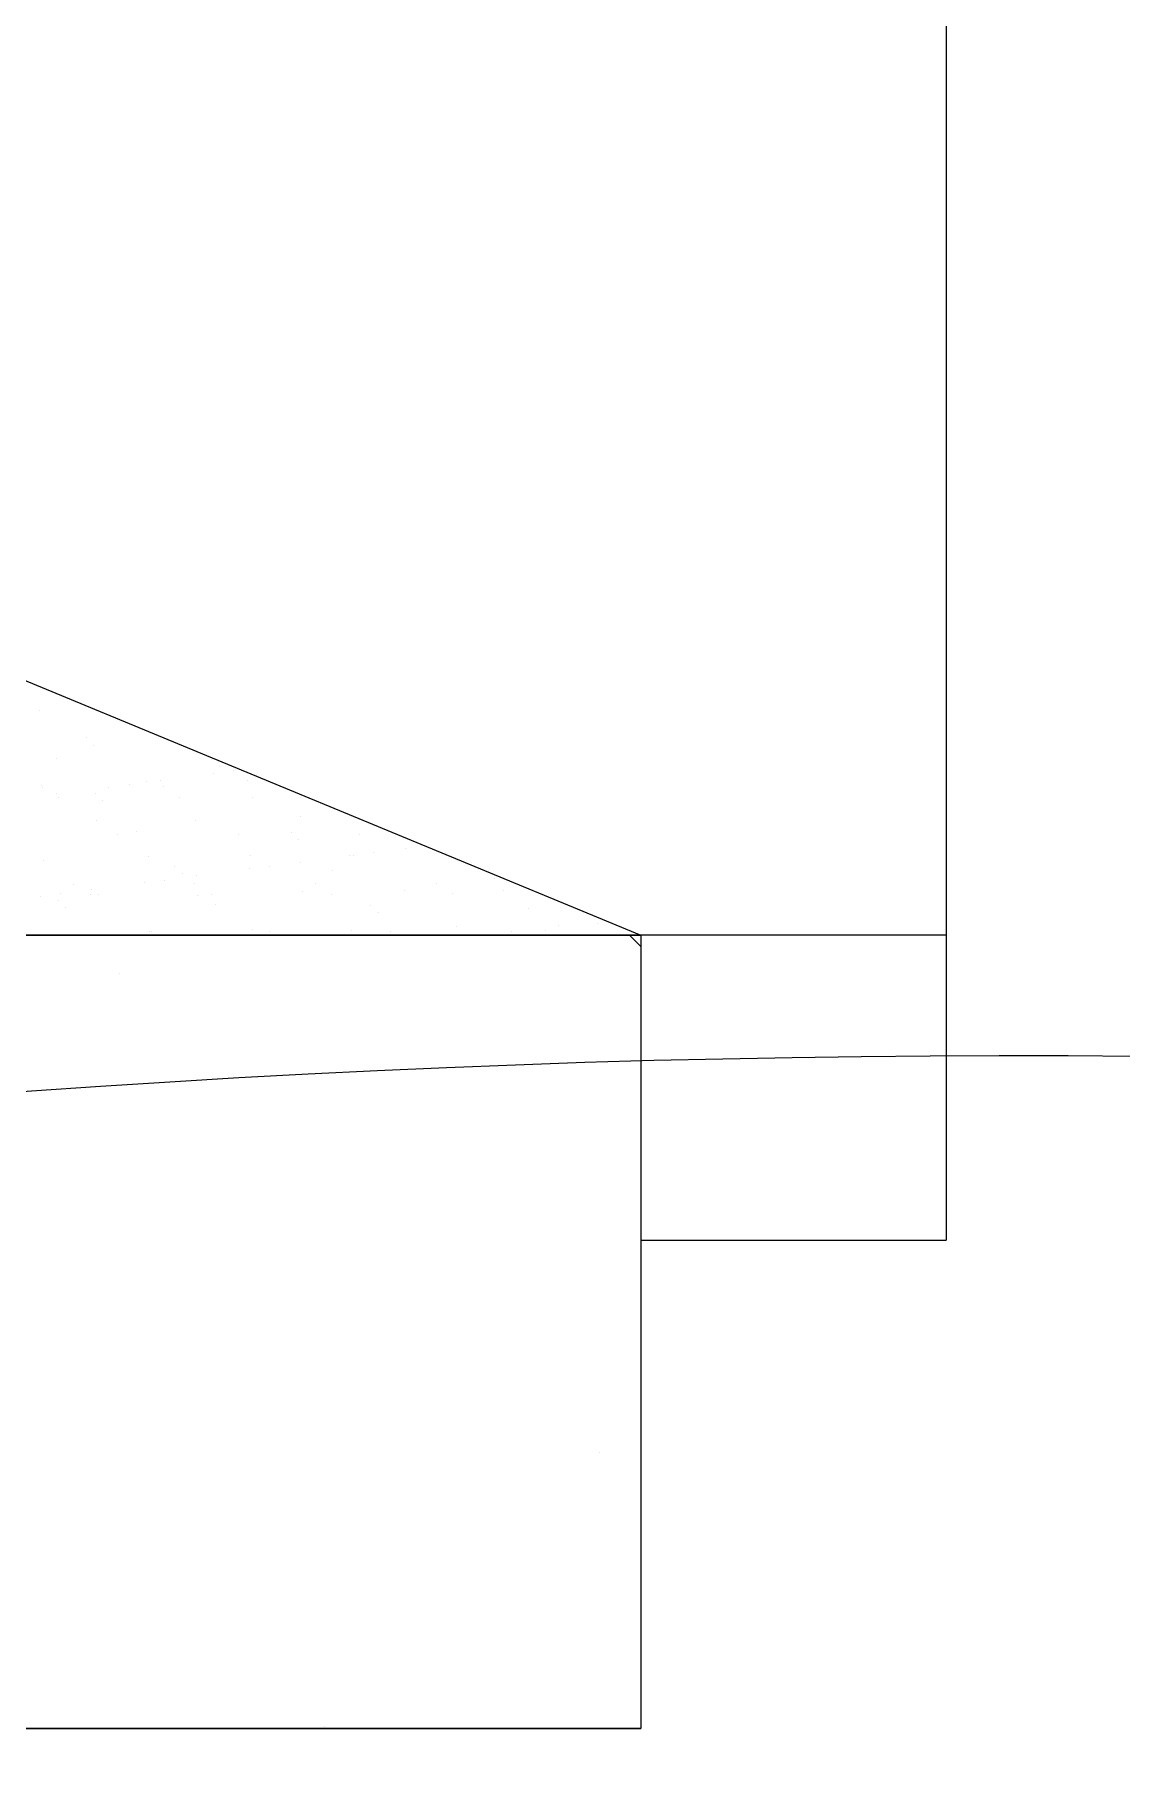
# Model space of a CAD drawing. Header units: inches. Extents: x -21163 to 11874, y -14995 to 6550.
# Drawn here: x -5562.9 to -5518.4, y -1307.7 to -1237 of the extents above; entities that cross this region are included whole.
import ezdxf

# ---------------------------------------------------------------- set-up
doc = ezdxf.new("R2010")
doc.units = ezdxf.units.IN
doc.header["$MEASUREMENT"] = 0
doc.layers.get('0').update_dxf_attribs({"color": 8})
doc.layers.add('doors_windows', color=8, linetype='Continuous', lineweight=5)
doc.layers.add('Wall2', color=8, linetype='Continuous', lineweight=5)

# ---------------------------------------------------------------- blocks, each defined once
blk = doc.blocks.new('dsgdf')
at = {"color": 0, "lineweight": 0}
for p, q in [((152256.703, 47631.547), (152161.703, 47631.547)), ((152256.703, 47599.047), (152256.703, 47631.547)), ((152256.703, 47611.547), (152269.203, 47611.547)), ((152161.703, 47599.047), (152256.703, 47599.047)), ((152220.453, 47584.047), (152256.703, 47599.047)), ((152232.373, 47599.043), (152232.373, 47599.043)), ((152236.579, 47598.919), (152236.579, 47598.919)), ((152236.661, 47598.889), (152236.661, 47598.889)), ((152240.816, 47598.836), (152240.816, 47598.836)), ((152241.522, 47598.91), (152241.522, 47598.91)), ((152244.877, 47598.855), (152244.877, 47598.855)), ((152246.466, 47598.901), (152246.466, 47598.901)), ((152251.41, 47598.892), (152251.41, 47598.892)), ((152251.504, 47599.022), (152251.504, 47599.022)), ((152252.795, 47598.852), (152252.795, 47598.852)), ((152245.952, 47598.104), (152245.952, 47598.104)), ((152249.165, 47598.701), (152249.165, 47598.701)), ((152253.32, 47598.648), (152253.32, 47598.648)), ((152254.951, 47598.568), (152254.951, 47598.568)), ((152232.121, 47597.463), (152232.121, 47597.463)), ((152232.861, 47597.641), (152232.861, 47597.641)), ((152232.948, 47597.354), (152232.948, 47597.354)), ((152233.154, 47597.909), (152233.154, 47597.909)), ((152234.169, 47597.384), (152234.169, 47597.384)), ((152234.514, 47597.4), (152234.514, 47597.4)), ((152238.575, 47597.42), (152238.575, 47597.42)), ((152239.112, 47597.375), (152239.112, 47597.375)), ((152239.307, 47597.781), (152239.307, 47597.781)), ((152244.056, 47597.366), (152244.056, 47597.366)), ((152245.66, 47597.836), (152245.66, 47597.836)), ((152249, 47597.357), (152249, 47597.357)), ((152252.106, 47597.976), (152252.106, 47597.976)), ((152233.499, 47596.958), (152233.499, 47596.958)), ((152234.238, 47597.184), (152234.238, 47597.184)), ((152236.394, 47596.901), (152236.394, 47596.901)), ((152237.221, 47596.792), (152237.221, 47596.792)), ((152238.443, 47596.949), (152238.443, 47596.949)), ((152238.511, 47596.622), (152238.511, 47596.622)), ((152242.863, 47597.265), (152242.863, 47597.265)), ((152243.387, 47596.94), (152243.387, 47596.94)), ((152247.018, 47597.212), (152247.018, 47597.212)), ((152248.33, 47596.931), (152248.33, 47596.931)), ((152250.724, 47596.711), (152250.724, 47596.711)), ((152251.079, 47597.232), (152251.079, 47597.232)), ((152232.273, 47595.984), (152232.273, 47595.984)), ((152237.634, 47596.248), (152237.634, 47596.248)), ((152237.926, 47596.516), (152237.926, 47596.516)), ((152240.668, 47596.338), (152240.668, 47596.338)), ((152241.494, 47596.229), (152241.494, 47596.229)), ((152242.785, 47596.059), (152242.785, 47596.059)), ((152244.08, 47596.388), (152244.08, 47596.388)), ((152236.561, 47595.83), (152236.561, 47595.83)), ((152240.716, 47595.777), (152240.716, 47595.777)), ((152244.777, 47595.796), (152244.777, 47595.796)), ((152244.941, 47595.775), (152244.941, 47595.775)), ((152245.767, 47595.667), (152245.767, 47595.667)), ((152247.058, 47595.497), (152247.058, 47595.497)), ((152235.297, 47594.944), (152235.297, 47594.944)), ((152236.054, 47594.8), (152236.054, 47594.8)), ((152240.24, 47594.935), (152240.24, 47594.935)), ((152242.406, 47594.854), (152242.406, 47594.854)), ((152242.698, 47595.123), (152242.698, 47595.123)), ((152245.184, 47594.926), (152245.184, 47594.926)), ((152234.414, 47594.341), (152234.414, 47594.341)), ((152238.475, 47594.361), (152238.475, 47594.361)), ((152242.763, 47594.206), (152242.763, 47594.206)), ((152232.775, 47593.267), (152232.775, 47593.267)), ((152232.887, 47593.409), (152232.887, 47593.409)), ((152234.38, 47593.266), (152234.38, 47593.266)), ((152234.672, 47593.534), (152234.672, 47593.534)), ((152237.83, 47593.4), (152237.83, 47593.4)), ((152240.826, 47593.407), (152240.826, 47593.407)), ((152242.774, 47593.391), (152242.774, 47593.391)), ((152232.173, 47592.925), (152232.173, 47592.925)), ((152232.217, 47592.982), (152232.217, 47592.982)), ((152234.931, 47592.983), (152234.931, 47592.983)), ((152235.757, 47592.874), (152235.757, 47592.874)), ((152236.461, 47592.771), (152236.461, 47592.771)), ((152237.048, 47592.704), (152237.048, 47592.704)), ((152237.161, 47592.973), (152237.161, 47592.973)), ((152239.204, 47592.42), (152239.204, 47592.42)), ((152240.616, 47592.718), (152240.616, 47592.718)), ((152232.8, 47591.818), (152232.8, 47591.818)), ((152239.152, 47591.873), (152239.152, 47591.873)), ((152239.445, 47592.141), (152239.445, 47592.141)), ((152240.03, 47592.312), (152240.03, 47592.312)), ((152234.014, 47590.969), (152234.014, 47590.969)), ((152234.314, 47591.282), (152234.314, 47591.282)), ((152232.073, 47589.867), (152232.073, 47589.867))]:
    blk.add_line(p, q, dxfattribs=at)
at = {"color": 0}
for p, q in [((152161.703, 47631.547), (152256.703, 47631.547)), ((152243.773, 47631.48), (152243.773, 47631.48)), ((152254.999, 47620.255), (152254.999, 47620.255)), ((152269.203, 47584.047), (152269.203, 47611.547)), ((152235.354, 47600.611), (152235.354, 47600.611)), ((152256.242, 47599.047), (152256.703, 47599.509)), ((152161.703, 47599.047), (152256.703, 47599.047))]:
    blk.add_line(p, q, dxfattribs=at)
at = {"color": 0, "lineweight": 0, "ltscale": 100}
blk.add_arc((152272.122, 48165.901), 561.922, 265.01164, 301.79957, dxfattribs=at)

msp = doc.modelspace()

# ---------------------------------------------------------------- linework, layer by layer
at = {"layer": 'Wall2', "ltscale": 100}
for points in [[(-5525.565, 90.992), (-5525.566, -1273.854)], [(-5525.566, -1273.854), (-5645.566, -1273.854)]]:
    msp.add_lwpolyline(points, dxfattribs=at)

# ---------------------------------------------------------------- block references
at = {"layer": 'doors_windows', "color": 8, "linetype": 'ByBlock', "lineweight": 9, "extrusion": (0, 0, -1), "zscale": -1, "rotation": 180}
msp.add_blockref('dsgdf', (157794.769, 46325.194), dxfattribs=at)

doc.saveas('drawing.dxf')
